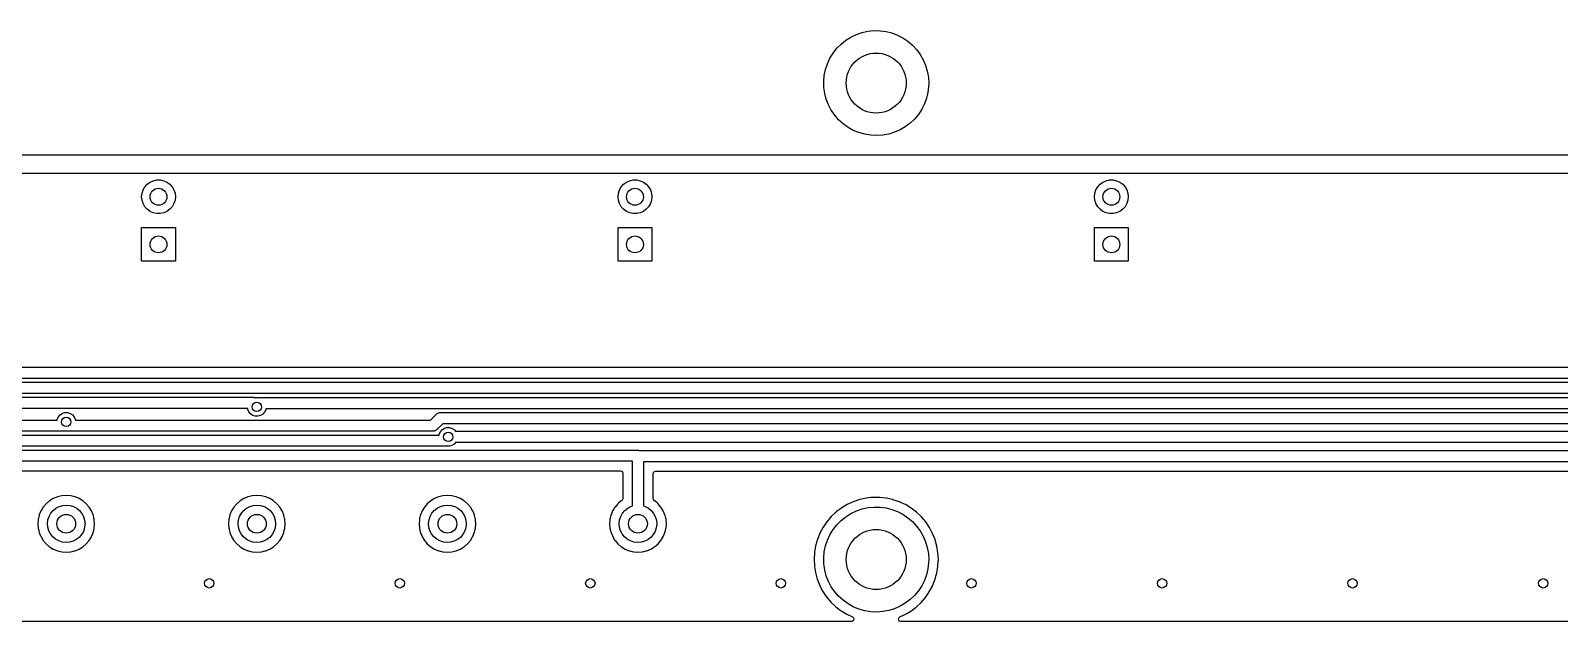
# Model space of a CAD drawing. Extents: x 14 to 417, y -139 to -108.
# Drawn here: x 94.6 to 176.1, y -139.2 to -107.7 of the extents above; entities that cross this region are included whole.
import ezdxf

# ---------------------------------------------------------------- set-up
doc = ezdxf.new("R2010")
doc.units = 0
doc.layers.add('BLACK', color=7, linetype='CONTINUOUS')

msp = doc.modelspace()

# ---------------------------------------------------------------- linework, layer by layer
at = {"layer": 'BLACK', "linetype": 'CONTINUOUS'}
for p, q in [((137.826, -108.409), (138.078, -108.208)), ((138.078, -108.208), (138.351, -108.036)), ((138.351, -108.036), (138.642, -107.898)), ((138.642, -107.898), (138.947, -107.793)), ((138.947, -107.793), (139.262, -107.724)), ((139.262, -107.724), (139.583, -107.692)), ((139.583, -107.692), (139.905, -107.698)), ((139.905, -107.698), (140.225, -107.74)), ((140.225, -107.74), (140.537, -107.818)), ((140.537, -107.818), (140.839, -107.932)), ((140.839, -107.932), (141.125, -108.08)), ((141.125, -108.08), (141.393, -108.26)), ((141.393, -108.26), (141.638, -108.469)), ((137.097, -109.459), (137.232, -109.167)), ((137.232, -109.167), (137.401, -108.892)), ((137.401, -108.892), (137.6, -108.638)), ((137.6, -108.638), (137.826, -108.409)), ((141.638, -108.469), (141.857, -108.705)), ((141.857, -108.705), (142.048, -108.965)), ((142.048, -108.965), (142.208, -109.245)), ((136.93, -110.081), (136.995, -109.765)), ((136.995, -109.765), (137.097, -109.459)), ((142.208, -109.245), (142.334, -109.542)), ((142.334, -109.542), (142.426, -109.851)), ((142.426, -109.851), (142.481, -110.168)), ((136.901, -110.402), (136.93, -110.081)), ((136.91, -110.724), (136.901, -110.402)), ((136.955, -111.043), (136.91, -110.724)), ((142.494, -110.666), (142.456, -110.986)), ((142.481, -110.168), (142.5, -110.49)), ((142.5, -110.49), (142.494, -110.666)), ((137.037, -111.355), (136.955, -111.043)), ((137.154, -111.656), (137.037, -111.355)), ((137.305, -111.94), (137.154, -111.656)), ((142.27, -111.602), (142.125, -111.89)), ((142.38, -111.299), (142.27, -111.602)), ((142.456, -110.986), (142.38, -111.299)), ((137.488, -112.206), (137.305, -111.94)), ((137.699, -112.449), (137.488, -112.206)), ((137.938, -112.666), (137.699, -112.449)), ((141.741, -112.407), (141.507, -112.629)), ((141.948, -112.159), (141.741, -112.407)), ((142.125, -111.89), (141.948, -112.159)), ((138.2, -112.854), (137.938, -112.666)), ((138.481, -113.011), (138.2, -112.854)), ((138.779, -113.134), (138.481, -113.011)), ((139.089, -113.223), (138.779, -113.134)), ((139.407, -113.275), (139.089, -113.223)), ((139.729, -113.29), (139.407, -113.275)), ((140.051, -113.268), (139.729, -113.29)), ((140.368, -113.209), (140.051, -113.268)), ((140.676, -113.114), (140.368, -113.209)), ((140.971, -112.985), (140.676, -113.114)), ((141.249, -112.822), (140.971, -112.985)), ((141.507, -112.629), (141.249, -112.822)), ((34.4971, -114.308), (363.267, -114.308)), ((363.474, -115.308), (34.29, -115.308)), ((100.989, -115.772), (101.161, -115.695)), ((101.161, -115.695), (101.345, -115.656)), ((101.345, -115.656), (101.533, -115.656)), ((101.533, -115.656), (101.717, -115.695)), ((101.717, -115.695), (101.889, -115.772)), ((126.389, -115.772), (126.561, -115.695)), ((126.561, -115.695), (126.745, -115.656)), ((126.745, -115.656), (126.933, -115.656)), ((126.933, -115.656), (127.117, -115.695)), ((127.117, -115.695), (127.289, -115.772)), ((151.789, -115.772), (151.961, -115.695)), ((151.961, -115.695), (152.145, -115.656)), ((152.145, -115.656), (152.333, -115.656)), ((152.333, -115.656), (152.517, -115.695)), ((152.517, -115.695), (152.689, -115.772)), ((100.539, -116.551), (100.559, -116.364)), ((100.559, -116.738), (100.539, -116.551)), ((100.559, -116.364), (100.617, -116.185)), ((100.617, -116.185), (100.711, -116.022)), ((100.711, -116.022), (100.837, -115.882)), ((100.837, -115.882), (100.989, -115.772)), ((101.889, -115.772), (102.041, -115.882)), ((102.041, -115.882), (102.167, -116.022)), ((102.167, -116.022), (102.261, -116.185)), ((102.261, -116.185), (102.319, -116.364)), ((102.319, -116.364), (102.339, -116.551)), ((102.339, -116.551), (102.319, -116.738)), ((125.939, -116.551), (125.959, -116.364)), ((125.959, -116.738), (125.939, -116.551)), ((125.959, -116.364), (126.017, -116.185)), ((126.017, -116.185), (126.111, -116.022)), ((126.111, -116.022), (126.237, -115.882)), ((126.237, -115.882), (126.389, -115.772)), ((127.289, -115.772), (127.441, -115.882)), ((127.441, -115.882), (127.567, -116.022)), ((127.567, -116.022), (127.661, -116.185)), ((127.661, -116.185), (127.719, -116.364)), ((127.719, -116.364), (127.739, -116.551)), ((127.739, -116.551), (127.719, -116.738)), ((151.339, -116.551), (151.359, -116.364)), ((151.359, -116.738), (151.339, -116.551)), ((151.359, -116.364), (151.417, -116.185)), ((151.417, -116.185), (151.511, -116.022)), ((151.511, -116.022), (151.637, -115.882)), ((151.637, -115.882), (151.789, -115.772)), ((152.689, -115.772), (152.841, -115.882)), ((152.841, -115.882), (152.967, -116.022)), ((152.967, -116.022), (153.061, -116.185)), ((153.061, -116.185), (153.119, -116.364)), ((153.119, -116.364), (153.139, -116.551)), ((153.139, -116.551), (153.119, -116.738)), ((100.617, -116.917), (100.559, -116.738)), ((100.711, -117.08), (100.617, -116.917)), ((100.837, -117.22), (100.711, -117.08)), ((100.989, -117.33), (100.837, -117.22)), ((101.161, -117.407), (100.989, -117.33)), ((101.889, -117.33), (101.717, -117.407)), ((102.041, -117.22), (101.889, -117.33)), ((102.167, -117.08), (102.041, -117.22)), ((102.261, -116.917), (102.167, -117.08)), ((102.319, -116.738), (102.261, -116.917)), ((126.017, -116.917), (125.959, -116.738)), ((126.111, -117.08), (126.017, -116.917)), ((126.237, -117.22), (126.111, -117.08)), ((126.389, -117.33), (126.237, -117.22)), ((126.561, -117.407), (126.389, -117.33)), ((127.289, -117.33), (127.117, -117.407)), ((127.441, -117.22), (127.289, -117.33)), ((127.567, -117.08), (127.441, -117.22)), ((127.661, -116.917), (127.567, -117.08)), ((127.719, -116.738), (127.661, -116.917)), ((151.417, -116.917), (151.359, -116.738)), ((151.511, -117.08), (151.417, -116.917)), ((151.637, -117.22), (151.511, -117.08)), ((151.789, -117.33), (151.637, -117.22)), ((151.961, -117.407), (151.789, -117.33)), ((152.689, -117.33), (152.517, -117.407)), ((152.841, -117.22), (152.689, -117.33)), ((152.967, -117.08), (152.841, -117.22)), ((153.061, -116.917), (152.967, -117.08)), ((153.119, -116.738), (153.061, -116.917)), ((101.345, -117.446), (101.161, -117.407)), ((101.533, -117.446), (101.345, -117.446)), ((101.717, -117.407), (101.533, -117.446)), ((126.745, -117.446), (126.561, -117.407)), ((126.933, -117.446), (126.745, -117.446)), ((127.117, -117.407), (126.933, -117.446)), ((152.145, -117.446), (151.961, -117.407)), ((152.333, -117.446), (152.145, -117.446)), ((152.517, -117.407), (152.333, -117.446)), ((100.539, -119.991), (100.539, -118.191)), ((100.539, -118.191), (102.339, -118.191)), ((102.339, -118.191), (102.339, -119.991)), ((125.939, -119.991), (125.939, -118.191)), ((125.939, -118.191), (127.739, -118.191)), ((127.739, -118.191), (127.739, -119.991)), ((151.339, -119.991), (151.339, -118.191)), ((151.339, -118.191), (153.139, -118.191)), ((153.139, -118.191), (153.139, -119.991)), ((102.339, -119.991), (100.539, -119.991)), ((127.739, -119.991), (125.939, -119.991)), ((153.139, -119.991), (151.339, -119.991)), ((213.702, -126.242), (32.0901, -126.242)), ((32.2143, -125.642), (213.826, -125.642)), ((202.33, -127.041), (22.6015, -127.041)), ((22.7258, -126.441), (202.454, -126.441)), ((106.192, -127.841), (20.861, -127.841)), ((20.9853, -127.241), (106.467, -127.241)), ((106.198, -127.889), (106.192, -127.841)), ((106.256, -128.019), (106.198, -127.889)), ((106.467, -127.241), (106.477, -127.242)), ((106.477, -127.242), (106.481, -127.241)), ((106.481, -127.241), (106.489, -127.243)), ((106.489, -127.243), (106.525, -127.247)), ((106.525, -127.247), (106.556, -127.259)), ((106.556, -127.259), (106.586, -127.266)), ((106.586, -127.266), (106.612, -127.259)), ((106.612, -127.259), (106.754, -127.26)), ((106.754, -127.26), (106.791, -127.271)), ((106.791, -127.271), (106.794, -127.27)), ((106.794, -127.27), (106.814, -127.262)), ((106.814, -127.262), (106.847, -127.26)), ((106.847, -127.26), (106.88, -127.254)), ((106.88, -127.254), (200.706, -127.254)), ((107.156, -127.906), (107.095, -128.034)), ((107.165, -127.854), (107.156, -127.906)), ((200.582, -127.854), (107.165, -127.854)), ((19.6581, -128.454), (96.0347, -128.454)), ((96.0347, -128.454), (96.0418, -128.408)), ((96.0418, -128.408), (96.1021, -128.279)), ((96.1021, -128.279), (96.1959, -128.173)), ((96.1959, -128.173), (96.3158, -128.097)), ((96.3158, -128.097), (96.4521, -128.058)), ((96.4521, -128.058), (96.5939, -128.059)), ((96.5939, -128.059), (96.7297, -128.1)), ((96.7297, -128.1), (96.8487, -128.177)), ((96.8487, -128.177), (96.9412, -128.284)), ((96.9412, -128.284), (96.9999, -128.413)), ((96.9999, -128.413), (97.0057, -128.454)), ((97.0057, -128.454), (115.944, -128.454)), ((106.347, -128.127), (106.256, -128.019)), ((106.465, -128.206), (106.347, -128.127)), ((106.6, -128.248), (106.465, -128.206)), ((106.742, -128.25), (106.6, -128.248)), ((106.879, -128.213), (106.742, -128.25)), ((106.999, -128.139), (106.879, -128.213)), ((107.095, -128.034), (106.999, -128.139)), ((115.944, -128.454), (116.256, -128.142)), ((116.256, -128.142), (116.263, -128.135)), ((116.263, -128.135), (116.266, -128.132)), ((116.266, -128.132), (116.273, -128.127)), ((116.273, -128.127), (116.301, -128.105)), ((116.592, -128.654), (116.28, -128.966)), ((116.301, -128.105), (116.331, -128.091)), ((116.331, -128.091), (116.36, -128.074)), ((116.36, -128.074), (116.382, -128.07)), ((116.382, -128.07), (116.402, -128.061)), ((116.402, -128.061), (116.435, -128.06)), ((116.435, -128.06), (116.468, -128.054)), ((116.468, -128.054), (200.223, -128.054)), ((200.099, -128.654), (116.592, -128.654)), ((18.8232, -129.253), (116.396, -129.253)), ((116.068, -129.054), (19.5338, -129.054)), ((116.101, -129.048), (116.068, -129.054)), ((116.134, -129.046), (116.101, -129.048)), ((116.154, -129.038), (116.134, -129.046)), ((116.176, -129.034), (116.154, -129.038)), ((116.204, -129.016), (116.176, -129.034)), ((116.235, -129.003), (116.204, -129.016)), ((116.263, -128.98), (116.235, -129.003)), ((116.269, -128.976), (116.263, -128.98)), ((116.272, -128.972), (116.269, -128.976)), ((116.28, -128.966), (116.272, -128.972)), ((116.396, -129.253), (116.404, -129.207)), ((116.404, -129.207), (116.464, -129.079)), ((116.464, -129.079), (116.558, -128.973)), ((116.558, -128.973), (116.678, -128.897)), ((116.678, -128.897), (116.814, -128.858)), ((116.814, -128.858), (116.956, -128.859)), ((116.956, -128.859), (117.092, -128.899)), ((117.092, -128.899), (117.21, -128.977)), ((117.21, -128.977), (117.277, -129.053)), ((117.277, -129.053), (199.965, -129.053)), ((116.682, -129.853), (18.8112, -129.853)), ((19.5072, -130.053), (126.975, -130.053)), ((116.715, -129.847), (116.682, -129.853)), ((116.748, -129.846), (116.715, -129.847)), ((116.768, -129.837), (116.748, -129.846)), ((116.77, -129.837), (116.768, -129.837)), ((116.802, -129.847), (116.77, -129.837)), ((116.944, -129.849), (116.802, -129.847)), ((117.08, -129.812), (116.944, -129.849)), ((117.201, -129.738), (117.08, -129.812)), ((117.278, -129.653), (117.201, -129.738)), ((199.841, -129.653), (117.278, -129.653)), ((126.975, -130.053), (126.985, -130.054)), ((126.985, -130.054), (126.989, -130.053)), ((126.989, -130.053), (126.997, -130.055)), ((126.997, -130.055), (127.033, -130.059)), ((127.033, -130.059), (127.064, -130.071)), ((127.064, -130.071), (127.095, -130.078)), ((127.095, -130.078), (199.72, -130.078)), ((126.7, -130.653), (19.6315, -130.653)), ((19.8943, -131.161), (126.066, -131.161)), ((126.066, -131.161), (126.134, -131.181)), ((126.134, -131.181), (126.18, -131.235)), ((126.7, -133.036), (126.7, -130.653)), ((199.596, -130.678), (127.3, -130.678)), ((127.3, -130.678), (127.3, -133.036)), ((127.829, -131.245), (127.882, -131.198)), ((127.882, -131.198), (127.934, -131.187)), ((127.934, -131.187), (199.333, -131.187)), ((126.18, -131.235), (126.191, -131.287)), ((126.191, -131.287), (126.191, -132.641)), ((127.808, -131.313), (127.829, -131.245)), ((127.808, -132.641), (127.808, -131.313)), ((95.6306, -132.761), (95.45, -132.915)), ((95.6348, -132.758), (95.6306, -132.761)), ((95.8288, -132.639), (95.6348, -132.758)), ((95.6348, -132.758), (95.6348, -132.758)), ((95.833, -132.637), (95.8288, -132.639)), ((95.8376, -132.635), (95.833, -132.637)), ((96.0478, -132.548), (95.8376, -132.635)), ((95.8376, -132.635), (95.8376, -132.635)), ((96.0524, -132.546), (96.0478, -132.548)), ((96.0478, -132.548), (96.0478, -132.548)), ((96.1326, -132.527), (96.0524, -132.546)), ((96.2785, -132.492), (96.1326, -132.527)), ((96.2833, -132.49), (96.2785, -132.492)), ((96.2785, -132.492), (96.2785, -132.492)), ((96.52, -132.472), (96.2833, -132.49)), ((96.7567, -132.49), (96.52, -132.472)), ((96.7615, -132.492), (96.7567, -132.49)), ((96.9074, -132.527), (96.7615, -132.492)), ((96.7615, -132.492), (96.7615, -132.492)), ((96.9876, -132.546), (96.9074, -132.527)), ((96.9922, -132.548), (96.9876, -132.546)), ((97.2024, -132.635), (96.9922, -132.548)), ((96.9922, -132.548), (96.9922, -132.548)), ((97.207, -132.637), (97.2024, -132.635)), ((97.2024, -132.635), (97.2024, -132.635)), ((97.2112, -132.639), (97.207, -132.637)), ((97.4052, -132.758), (97.2112, -132.639)), ((97.4094, -132.761), (97.4052, -132.758)), ((97.4052, -132.758), (97.4052, -132.758)), ((97.59, -132.915), (97.4094, -132.761)), ((105.791, -132.761), (105.61, -132.915)), ((105.795, -132.758), (105.791, -132.761)), ((105.989, -132.639), (105.795, -132.758)), ((105.795, -132.758), (105.795, -132.758)), ((105.993, -132.637), (105.989, -132.639)), ((105.998, -132.635), (105.993, -132.637)), ((106.208, -132.548), (105.998, -132.635)), ((105.998, -132.635), (105.998, -132.635)), ((106.212, -132.546), (106.208, -132.548)), ((106.208, -132.548), (106.208, -132.548)), ((106.293, -132.527), (106.212, -132.546)), ((106.438, -132.492), (106.293, -132.527)), ((106.443, -132.49), (106.438, -132.492)), ((106.438, -132.492), (106.438, -132.492)), ((106.68, -132.472), (106.443, -132.49)), ((106.917, -132.49), (106.68, -132.472)), ((106.922, -132.492), (106.917, -132.49)), ((107.067, -132.527), (106.922, -132.492)), ((106.922, -132.492), (106.922, -132.492)), ((107.148, -132.546), (107.067, -132.527)), ((107.152, -132.548), (107.148, -132.546)), ((107.362, -132.635), (107.152, -132.548)), ((107.152, -132.548), (107.152, -132.548)), ((107.367, -132.637), (107.362, -132.635)), ((107.362, -132.635), (107.362, -132.635)), ((107.371, -132.639), (107.367, -132.637)), ((107.565, -132.758), (107.371, -132.639)), ((107.569, -132.761), (107.565, -132.758)), ((107.565, -132.758), (107.565, -132.758)), ((107.75, -132.915), (107.569, -132.761)), ((115.951, -132.761), (115.77, -132.915)), ((115.955, -132.758), (115.951, -132.761)), ((116.149, -132.639), (115.955, -132.758)), ((115.955, -132.758), (115.955, -132.758)), ((116.153, -132.637), (116.149, -132.639)), ((116.158, -132.635), (116.153, -132.637)), ((116.368, -132.548), (116.158, -132.635)), ((116.158, -132.635), (116.158, -132.635)), ((116.372, -132.546), (116.368, -132.548)), ((116.368, -132.548), (116.368, -132.548)), ((116.453, -132.527), (116.372, -132.546)), ((116.598, -132.492), (116.453, -132.527)), ((116.603, -132.49), (116.598, -132.492)), ((116.598, -132.492), (116.598, -132.492)), ((116.84, -132.472), (116.603, -132.49)), ((117.077, -132.49), (116.84, -132.472)), ((117.082, -132.492), (117.077, -132.49)), ((117.227, -132.527), (117.082, -132.492)), ((117.082, -132.492), (117.082, -132.492)), ((117.308, -132.546), (117.227, -132.527)), ((117.312, -132.548), (117.308, -132.546)), ((117.522, -132.635), (117.312, -132.548)), ((117.312, -132.548), (117.312, -132.548)), ((117.527, -132.637), (117.522, -132.635)), ((117.522, -132.635), (117.522, -132.635)), ((117.531, -132.639), (117.527, -132.637)), ((117.725, -132.758), (117.531, -132.639)), ((117.729, -132.761), (117.725, -132.758)), ((117.725, -132.758), (117.725, -132.758)), ((117.91, -132.915), (117.729, -132.761)), ((126.107, -132.764), (125.963, -132.887)), ((126.111, -132.761), (126.107, -132.764)), ((126.131, -132.748), (126.111, -132.761)), ((126.171, -132.709), (126.131, -132.748)), ((126.191, -132.641), (126.171, -132.709)), ((127.821, -132.695), (127.808, -132.641)), ((127.869, -132.748), (127.821, -132.695)), ((127.889, -132.761), (127.869, -132.748)), ((127.893, -132.764), (127.889, -132.761)), ((128.037, -132.887), (127.893, -132.764)), ((138.472, -132.813), (138.155, -132.959)), ((138.477, -132.811), (138.472, -132.813)), ((138.48, -132.809), (138.477, -132.811)), ((138.477, -132.811), (138.477, -132.811)), ((138.82, -132.696), (138.48, -132.809)), ((139.17, -132.619), (138.82, -132.696)), ((139.174, -132.619), (139.17, -132.619)), ((139.413, -132.593), (139.174, -132.619)), ((139.174, -132.619), (139.174, -132.619)), ((139.527, -132.581), (139.413, -132.593)), ((139.712, -132.582), (139.527, -132.581)), ((139.882, -132.582), (139.712, -132.582)), ((139.885, -132.582), (139.882, -132.582)), ((139.882, -132.582), (139.882, -132.582)), ((139.888, -132.582), (139.885, -132.582)), ((140.238, -132.621), (139.888, -132.582)), ((139.888, -132.582), (139.888, -132.582)), ((140.241, -132.621), (140.238, -132.621)), ((140.238, -132.621), (140.238, -132.621)), ((140.244, -132.622), (140.241, -132.621)), ((140.393, -132.655), (140.244, -132.622)), ((140.244, -132.622), (140.244, -132.622)), ((140.591, -132.699), (140.393, -132.655)), ((140.594, -132.7), (140.591, -132.699)), ((140.717, -132.741), (140.594, -132.7)), ((140.594, -132.7), (140.594, -132.7)), ((140.93, -132.814), (140.717, -132.741)), ((140.934, -132.815), (140.93, -132.814)), ((140.997, -132.844), (140.934, -132.815)), ((140.934, -132.815), (140.934, -132.815)), ((141.256, -132.964), (140.997, -132.844)), ((95.0741, -133.546), (95.0408, -133.684)), ((95.0809, -133.517), (95.0741, -133.546)), ((95.0828, -133.513), (95.0809, -133.517)), ((95.1699, -133.303), (95.0828, -133.513)), ((95.1718, -133.298), (95.1699, -133.303)), ((95.1699, -133.303), (95.1699, -133.303)), ((95.1743, -133.294), (95.1718, -133.298)), ((95.2932, -133.1), (95.1743, -133.294)), ((95.2958, -133.096), (95.2932, -133.1)), ((95.2932, -133.1), (95.2932, -133.1)), ((95.45, -132.915), (95.2958, -133.096)), ((95.5419, -133.777), (95.6009, -133.591)), ((95.6009, -133.591), (95.6949, -133.42)), ((95.6949, -133.42), (95.8203, -133.271)), ((95.8203, -133.271), (95.9724, -133.148)), ((95.9724, -133.148), (96.1454, -133.058)), ((96.1454, -133.058), (96.3326, -133.003)), ((96.3326, -133.003), (96.527, -132.985)), ((96.527, -132.985), (96.7211, -133.005)), ((96.7211, -133.005), (96.9075, -133.063)), ((96.9075, -133.063), (97.0792, -133.156)), ((97.0792, -133.156), (97.2296, -133.28)), ((97.2296, -133.28), (97.3529, -133.432)), ((97.3529, -133.432), (97.4445, -133.604)), ((97.4445, -133.604), (97.501, -133.791)), ((97.7442, -133.096), (97.59, -132.915)), ((97.7468, -133.1), (97.7442, -133.096)), ((97.8657, -133.294), (97.7468, -133.1)), ((97.7468, -133.1), (97.7468, -133.1)), ((97.8682, -133.298), (97.8657, -133.294)), ((97.8701, -133.303), (97.8682, -133.298)), ((97.9572, -133.513), (97.8701, -133.303)), ((97.8701, -133.303), (97.8701, -133.303)), ((97.9591, -133.517), (97.9572, -133.513)), ((97.9659, -133.546), (97.9591, -133.517)), ((97.9992, -133.684), (97.9659, -133.546)), ((105.234, -133.546), (105.201, -133.684)), ((105.241, -133.517), (105.234, -133.546)), ((105.243, -133.513), (105.241, -133.517)), ((105.33, -133.303), (105.243, -133.513)), ((105.332, -133.298), (105.33, -133.303)), ((105.33, -133.303), (105.33, -133.303)), ((105.334, -133.294), (105.332, -133.298)), ((105.453, -133.1), (105.334, -133.294)), ((105.456, -133.096), (105.453, -133.1)), ((105.453, -133.1), (105.453, -133.1)), ((105.61, -132.915), (105.456, -133.096)), ((105.702, -133.777), (105.761, -133.591)), ((105.761, -133.591), (105.855, -133.42)), ((105.855, -133.42), (105.98, -133.271)), ((105.98, -133.271), (106.132, -133.148)), ((106.132, -133.148), (106.305, -133.058)), ((106.305, -133.058), (106.493, -133.003)), ((106.493, -133.003), (106.687, -132.985)), ((106.687, -132.985), (106.881, -133.005)), ((106.881, -133.005), (107.068, -133.063)), ((107.068, -133.063), (107.239, -133.156)), ((107.239, -133.156), (107.39, -133.28)), ((107.39, -133.28), (107.513, -133.432)), ((107.513, -133.432), (107.605, -133.604)), ((107.605, -133.604), (107.661, -133.791)), ((107.904, -133.096), (107.75, -132.915)), ((107.907, -133.1), (107.904, -133.096)), ((108.026, -133.294), (107.907, -133.1)), ((107.907, -133.1), (107.907, -133.1)), ((108.028, -133.298), (108.026, -133.294)), ((108.03, -133.303), (108.028, -133.298)), ((108.117, -133.513), (108.03, -133.303)), ((108.03, -133.303), (108.03, -133.303)), ((108.119, -133.517), (108.117, -133.513)), ((108.126, -133.546), (108.119, -133.517)), ((108.159, -133.684), (108.126, -133.546)), ((115.394, -133.546), (115.361, -133.684)), ((115.401, -133.517), (115.394, -133.546)), ((115.403, -133.513), (115.401, -133.517)), ((115.49, -133.303), (115.403, -133.513)), ((115.492, -133.298), (115.49, -133.303)), ((115.49, -133.303), (115.49, -133.303)), ((115.494, -133.294), (115.492, -133.298)), ((115.613, -133.1), (115.494, -133.294)), ((115.616, -133.096), (115.613, -133.1)), ((115.613, -133.1), (115.613, -133.1)), ((115.77, -132.915), (115.616, -133.096)), ((115.862, -133.777), (115.921, -133.591)), ((115.921, -133.591), (116.015, -133.42)), ((116.015, -133.42), (116.14, -133.271)), ((116.14, -133.271), (116.292, -133.148)), ((116.292, -133.148), (116.465, -133.058)), ((116.465, -133.058), (116.653, -133.003)), ((116.653, -133.003), (116.847, -132.985)), ((116.847, -132.985), (117.041, -133.005)), ((117.041, -133.005), (117.228, -133.063)), ((117.228, -133.063), (117.399, -133.156)), ((117.399, -133.156), (117.55, -133.28)), ((117.55, -133.28), (117.673, -133.432)), ((117.673, -133.432), (117.765, -133.604)), ((117.765, -133.604), (117.821, -133.791)), ((118.064, -133.096), (117.91, -132.915)), ((118.067, -133.1), (118.064, -133.096)), ((118.186, -133.294), (118.067, -133.1)), ((118.067, -133.1), (118.067, -133.1)), ((118.188, -133.298), (118.186, -133.294)), ((118.19, -133.303), (118.188, -133.298)), ((118.277, -133.513), (118.19, -133.303)), ((118.19, -133.303), (118.19, -133.303)), ((118.279, -133.517), (118.277, -133.513)), ((118.286, -133.546), (118.279, -133.517)), ((118.319, -133.684), (118.286, -133.546)), ((125.554, -133.546), (125.521, -133.684)), ((125.561, -133.517), (125.554, -133.546)), ((125.563, -133.513), (125.561, -133.517)), ((125.65, -133.303), (125.563, -133.513)), ((125.652, -133.298), (125.65, -133.303)), ((125.65, -133.303), (125.65, -133.303)), ((125.654, -133.294), (125.652, -133.298)), ((125.773, -133.1), (125.654, -133.294)), ((125.776, -133.096), (125.773, -133.1)), ((125.773, -133.1), (125.773, -133.1)), ((125.93, -132.915), (125.776, -133.096)), ((125.963, -132.887), (125.93, -132.915)), ((126.022, -133.777), (126.081, -133.591)), ((126.081, -133.591), (126.175, -133.42)), ((126.175, -133.42), (126.3, -133.271)), ((126.3, -133.271), (126.452, -133.148)), ((126.452, -133.148), (126.625, -133.058)), ((126.625, -133.058), (126.7, -133.036)), ((127.3, -133.036), (127.388, -133.063)), ((127.388, -133.063), (127.559, -133.156)), ((127.559, -133.156), (127.71, -133.28)), ((127.71, -133.28), (127.833, -133.432)), ((127.833, -133.432), (127.925, -133.604)), ((127.925, -133.604), (127.981, -133.791)), ((128.07, -132.915), (128.037, -132.887)), ((128.224, -133.096), (128.07, -132.915)), ((128.227, -133.1), (128.224, -133.096)), ((128.346, -133.294), (128.227, -133.1)), ((128.227, -133.1), (128.227, -133.1)), ((128.348, -133.298), (128.346, -133.294)), ((128.35, -133.303), (128.348, -133.298)), ((128.437, -133.513), (128.35, -133.303)), ((128.35, -133.303), (128.35, -133.303)), ((128.439, -133.517), (128.437, -133.513)), ((128.446, -133.546), (128.439, -133.517)), ((128.479, -133.684), (128.446, -133.546)), ((137.301, -133.605), (137.068, -133.878)), ((137.52, -133.398), (137.301, -133.605)), ((137.559, -133.362), (137.52, -133.398)), ((137.561, -133.359), (137.559, -133.362)), ((137.559, -133.362), (137.559, -133.362)), ((137.589, -133.338), (137.561, -133.359)), ((137.844, -133.145), (137.589, -133.338)), ((137.826, -133.809), (138.078, -133.608)), ((137.847, -133.143), (137.844, -133.145)), ((137.844, -133.145), (137.844, -133.145)), ((137.868, -133.131), (137.847, -133.143)), ((138.152, -132.961), (137.868, -133.131)), ((138.078, -133.608), (138.351, -133.436)), ((138.155, -132.959), (138.152, -132.961)), ((138.152, -132.961), (138.152, -132.961)), ((138.351, -133.436), (138.642, -133.298)), ((138.642, -133.298), (138.947, -133.193)), ((138.947, -133.193), (139.262, -133.124)), ((139.262, -133.124), (139.583, -133.092)), ((139.583, -133.092), (139.905, -133.098)), ((139.905, -133.098), (140.225, -133.14)), ((140.225, -133.14), (140.537, -133.218)), ((140.537, -133.218), (140.839, -133.332)), ((140.839, -133.332), (141.125, -133.48)), ((141.125, -133.48), (141.393, -133.66)), ((141.258, -132.966), (141.256, -132.964)), ((141.559, -133.148), (141.258, -132.966)), ((141.258, -132.966), (141.258, -132.966)), ((141.393, -133.66), (141.638, -133.869)), ((141.562, -133.15), (141.559, -133.148)), ((141.559, -133.148), (141.559, -133.148)), ((141.565, -133.152), (141.562, -133.15)), ((141.627, -133.199), (141.565, -133.152)), ((141.565, -133.152), (141.565, -133.152)), ((141.847, -133.367), (141.627, -133.199)), ((142.107, -133.613), (141.847, -133.367)), ((142.339, -133.887), (142.107, -133.613)), ((95.0255, -133.748), (95.0068, -133.985)), ((95.0068, -133.985), (95.0255, -134.222)), ((95.0408, -133.684), (95.0255, -133.748)), ((95.0255, -134.222), (95.0266, -134.227)), ((95.0266, -134.227), (95.0266, -134.227)), ((95.0266, -134.227), (95.0566, -134.351)), ((95.0566, -134.351), (95.0809, -134.453)), ((95.0809, -134.453), (95.0828, -134.457)), ((95.0828, -134.457), (95.0828, -134.457)), ((95.0828, -134.457), (95.1019, -134.503)), ((95.5201, -133.971), (95.5419, -133.777)), ((95.5364, -134.166), (95.5201, -133.971)), ((95.5902, -134.353), (95.5364, -134.166)), ((95.6794, -134.527), (95.5902, -134.353)), ((97.4335, -134.392), (97.3371, -134.561)), ((97.4951, -134.207), (97.4335, -134.392)), ((97.5196, -134.013), (97.4951, -134.207)), ((97.501, -133.791), (97.52, -133.985)), ((97.52, -133.985), (97.5196, -134.013)), ((97.9381, -134.503), (97.9572, -134.457)), ((97.9572, -134.457), (97.9591, -134.453)), ((97.9572, -134.457), (97.9572, -134.457)), ((97.9591, -134.453), (97.9834, -134.351)), ((97.9834, -134.351), (98.0134, -134.227)), ((98.0145, -133.748), (97.9992, -133.684)), ((98.0134, -134.227), (98.0145, -134.222)), ((98.0134, -134.227), (98.0134, -134.227)), ((98.0332, -133.985), (98.0145, -133.748)), ((98.0145, -134.222), (98.0332, -133.985)), ((105.185, -133.748), (105.167, -133.985)), ((105.167, -133.985), (105.185, -134.222)), ((105.201, -133.684), (105.185, -133.748)), ((105.185, -134.222), (105.187, -134.227)), ((105.187, -134.227), (105.187, -134.227)), ((105.187, -134.227), (105.217, -134.351)), ((105.217, -134.351), (105.241, -134.453)), ((105.241, -134.453), (105.243, -134.457)), ((105.243, -134.457), (105.243, -134.457)), ((105.243, -134.457), (105.262, -134.503)), ((105.68, -133.971), (105.702, -133.777)), ((105.696, -134.166), (105.68, -133.971)), ((105.75, -134.353), (105.696, -134.166)), ((105.839, -134.527), (105.75, -134.353)), ((107.594, -134.392), (107.497, -134.561)), ((107.655, -134.207), (107.594, -134.392)), ((107.68, -134.013), (107.655, -134.207)), ((107.661, -133.791), (107.68, -133.985)), ((107.68, -133.985), (107.68, -134.013)), ((108.098, -134.503), (108.117, -134.457)), ((108.117, -134.457), (108.119, -134.453)), ((108.117, -134.457), (108.117, -134.457)), ((108.119, -134.453), (108.143, -134.351)), ((108.143, -134.351), (108.173, -134.227)), ((108.175, -133.748), (108.159, -133.684)), ((108.173, -134.227), (108.175, -134.222)), ((108.173, -134.227), (108.173, -134.227)), ((108.193, -133.985), (108.175, -133.748)), ((108.175, -134.222), (108.193, -133.985)), ((115.345, -133.748), (115.327, -133.985)), ((115.327, -133.985), (115.345, -134.222)), ((115.361, -133.684), (115.345, -133.748)), ((115.345, -134.222), (115.347, -134.227)), ((115.347, -134.227), (115.347, -134.227)), ((115.347, -134.227), (115.377, -134.351)), ((115.377, -134.351), (115.401, -134.453)), ((115.401, -134.453), (115.403, -134.457)), ((115.403, -134.457), (115.403, -134.457)), ((115.403, -134.457), (115.422, -134.503)), ((115.84, -133.971), (115.862, -133.777)), ((115.856, -134.166), (115.84, -133.971)), ((115.91, -134.353), (115.856, -134.166)), ((115.999, -134.527), (115.91, -134.353)), ((117.754, -134.392), (117.657, -134.561)), ((117.815, -134.207), (117.754, -134.392)), ((117.84, -134.013), (117.815, -134.207)), ((117.821, -133.791), (117.84, -133.985)), ((117.84, -133.985), (117.84, -134.013)), ((118.258, -134.503), (118.277, -134.457)), ((118.277, -134.457), (118.279, -134.453)), ((118.277, -134.457), (118.277, -134.457)), ((118.279, -134.453), (118.303, -134.351)), ((118.303, -134.351), (118.333, -134.227)), ((118.335, -133.748), (118.319, -133.684)), ((118.333, -134.227), (118.335, -134.222)), ((118.333, -134.227), (118.333, -134.227)), ((118.353, -133.985), (118.335, -133.748)), ((118.335, -134.222), (118.353, -133.985)), ((125.505, -133.748), (125.487, -133.985)), ((125.487, -133.985), (125.505, -134.222)), ((125.521, -133.684), (125.505, -133.748)), ((125.505, -134.222), (125.507, -134.227)), ((125.507, -134.227), (125.507, -134.227)), ((125.507, -134.227), (125.537, -134.351)), ((125.537, -134.351), (125.561, -134.453)), ((125.561, -134.453), (125.563, -134.457)), ((125.563, -134.457), (125.563, -134.457)), ((125.563, -134.457), (125.582, -134.503)), ((126, -133.971), (126.022, -133.777)), ((126.016, -134.166), (126, -133.971)), ((126.07, -134.353), (126.016, -134.166)), ((126.159, -134.527), (126.07, -134.353)), ((127.914, -134.392), (127.817, -134.561)), ((127.975, -134.207), (127.914, -134.392)), ((128, -134.013), (127.975, -134.207)), ((127.981, -133.791), (128, -133.985)), ((128, -133.985), (128, -134.013)), ((128.418, -134.503), (128.437, -134.457)), ((128.437, -134.457), (128.439, -134.453)), ((128.437, -134.457), (128.437, -134.457)), ((128.439, -134.453), (128.463, -134.351)), ((128.463, -134.351), (128.493, -134.227)), ((128.495, -133.748), (128.479, -133.684)), ((128.493, -134.227), (128.495, -134.222)), ((128.493, -134.227), (128.493, -134.227)), ((128.513, -133.985), (128.495, -133.748)), ((128.495, -134.222), (128.513, -133.985)), ((136.866, -134.174), (136.697, -134.49)), ((136.998, -133.98), (136.866, -134.174)), ((137.066, -133.88), (136.998, -133.98)), ((137.068, -133.878), (137.066, -133.88)), ((137.066, -133.88), (137.066, -133.88)), ((137.232, -134.567), (137.401, -134.292)), ((137.401, -134.292), (137.6, -134.038)), ((137.6, -134.038), (137.826, -133.809)), ((141.638, -133.869), (141.857, -134.105)), ((141.857, -134.105), (142.048, -134.365)), ((142.048, -134.365), (142.208, -134.645)), ((142.54, -134.183), (142.339, -133.887)), ((142.542, -134.187), (142.54, -134.183)), ((142.635, -134.362), (142.542, -134.187)), ((142.542, -134.187), (142.542, -134.187)), ((142.708, -134.5), (142.635, -134.362)), ((95.1019, -134.503), (95.1718, -134.672)), ((95.1718, -134.672), (95.1743, -134.676)), ((95.1743, -134.676), (95.2932, -134.87)), ((95.2932, -134.87), (95.2932, -134.87)), ((95.2932, -134.87), (95.2958, -134.874)), ((95.2958, -134.874), (95.45, -135.055)), ((95.45, -135.055), (95.6306, -135.209)), ((95.6306, -135.209), (95.6348, -135.212)), ((95.6348, -135.212), (95.6348, -135.212)), ((95.6348, -135.212), (95.8288, -135.331)), ((95.8007, -134.68), (95.6794, -134.527)), ((95.9493, -134.806), (95.8007, -134.68)), ((96.1197, -134.901), (95.9493, -134.806)), ((96.3053, -134.962), (96.1197, -134.901)), ((96.4991, -134.985), (96.3053, -134.962)), ((96.6936, -134.97), (96.4991, -134.985)), ((96.8816, -134.917), (96.6936, -134.97)), ((97.0558, -134.829), (96.8816, -134.917)), ((97.2096, -134.709), (97.0558, -134.829)), ((97.3371, -134.561), (97.2096, -134.709)), ((97.2112, -135.331), (97.4052, -135.212)), ((97.4052, -135.212), (97.4094, -135.209)), ((97.4052, -135.212), (97.4052, -135.212)), ((97.4094, -135.209), (97.59, -135.055)), ((97.59, -135.055), (97.7442, -134.874)), ((97.7442, -134.874), (97.7468, -134.87)), ((97.7468, -134.87), (97.8657, -134.676)), ((97.7468, -134.87), (97.7468, -134.87)), ((97.8657, -134.676), (97.8682, -134.672)), ((97.8682, -134.672), (97.9381, -134.503)), ((105.262, -134.503), (105.332, -134.672)), ((105.332, -134.672), (105.334, -134.676)), ((105.334, -134.676), (105.453, -134.87)), ((105.453, -134.87), (105.453, -134.87)), ((105.453, -134.87), (105.456, -134.874)), ((105.456, -134.874), (105.61, -135.055)), ((105.61, -135.055), (105.791, -135.209)), ((105.791, -135.209), (105.795, -135.212)), ((105.795, -135.212), (105.795, -135.212)), ((105.795, -135.212), (105.989, -135.331)), ((105.961, -134.68), (105.839, -134.527)), ((106.109, -134.806), (105.961, -134.68)), ((106.28, -134.901), (106.109, -134.806)), ((106.465, -134.962), (106.28, -134.901)), ((106.659, -134.985), (106.465, -134.962)), ((106.854, -134.97), (106.659, -134.985)), ((107.042, -134.917), (106.854, -134.97)), ((107.216, -134.829), (107.042, -134.917)), ((107.37, -134.709), (107.216, -134.829)), ((107.497, -134.561), (107.37, -134.709)), ((107.371, -135.331), (107.565, -135.212)), ((107.565, -135.212), (107.569, -135.209)), ((107.565, -135.212), (107.565, -135.212)), ((107.569, -135.209), (107.75, -135.055)), ((107.75, -135.055), (107.904, -134.874)), ((107.904, -134.874), (107.907, -134.87)), ((107.907, -134.87), (108.026, -134.676)), ((107.907, -134.87), (107.907, -134.87)), ((108.026, -134.676), (108.028, -134.672)), ((108.028, -134.672), (108.098, -134.503)), ((115.422, -134.503), (115.492, -134.672)), ((115.492, -134.672), (115.494, -134.676)), ((115.494, -134.676), (115.613, -134.87)), ((115.613, -134.87), (115.613, -134.87)), ((115.613, -134.87), (115.616, -134.874)), ((115.616, -134.874), (115.77, -135.055)), ((115.77, -135.055), (115.951, -135.209)), ((115.951, -135.209), (115.955, -135.212)), ((115.955, -135.212), (115.955, -135.212)), ((115.955, -135.212), (116.149, -135.331)), ((116.121, -134.68), (115.999, -134.527)), ((116.269, -134.806), (116.121, -134.68)), ((116.44, -134.901), (116.269, -134.806)), ((116.625, -134.962), (116.44, -134.901)), ((116.819, -134.985), (116.625, -134.962)), ((117.014, -134.97), (116.819, -134.985)), ((117.202, -134.917), (117.014, -134.97)), ((117.376, -134.829), (117.202, -134.917)), ((117.53, -134.709), (117.376, -134.829)), ((117.657, -134.561), (117.53, -134.709)), ((117.531, -135.331), (117.725, -135.212)), ((117.725, -135.212), (117.729, -135.209)), ((117.725, -135.212), (117.725, -135.212)), ((117.729, -135.209), (117.91, -135.055)), ((117.91, -135.055), (118.064, -134.874)), ((118.064, -134.874), (118.067, -134.87)), ((118.067, -134.87), (118.186, -134.676)), ((118.067, -134.87), (118.067, -134.87)), ((118.186, -134.676), (118.188, -134.672)), ((118.188, -134.672), (118.258, -134.503)), ((125.582, -134.503), (125.652, -134.672)), ((125.652, -134.672), (125.654, -134.676)), ((125.654, -134.676), (125.773, -134.87)), ((125.773, -134.87), (125.773, -134.87)), ((125.773, -134.87), (125.776, -134.874)), ((125.776, -134.874), (125.93, -135.055)), ((125.93, -135.055), (126.111, -135.209)), ((126.111, -135.209), (126.115, -135.212)), ((126.115, -135.212), (126.115, -135.212)), ((126.115, -135.212), (126.309, -135.331)), ((126.281, -134.68), (126.159, -134.527)), ((126.429, -134.806), (126.281, -134.68)), ((126.6, -134.901), (126.429, -134.806)), ((126.785, -134.962), (126.6, -134.901)), ((126.979, -134.985), (126.785, -134.962)), ((127.174, -134.97), (126.979, -134.985)), ((127.362, -134.917), (127.174, -134.97)), ((127.536, -134.829), (127.362, -134.917)), ((127.69, -134.709), (127.536, -134.829)), ((127.817, -134.561), (127.69, -134.709)), ((127.691, -135.331), (127.885, -135.212)), ((127.885, -135.212), (127.889, -135.209)), ((127.885, -135.212), (127.885, -135.212)), ((127.889, -135.209), (128.07, -135.055)), ((128.07, -135.055), (128.224, -134.874)), ((128.224, -134.874), (128.227, -134.87)), ((128.227, -134.87), (128.346, -134.676)), ((128.227, -134.87), (128.227, -134.87)), ((128.346, -134.676), (128.348, -134.672)), ((128.348, -134.672), (128.418, -134.503)), ((136.466, -135.171), (136.414, -135.48)), ((136.497, -135.058), (136.466, -135.167)), ((136.466, -135.167), (136.466, -135.171)), ((136.466, -135.171), (136.466, -135.171)), ((136.562, -134.825), (136.497, -135.058)), ((136.563, -134.822), (136.562, -134.825)), ((136.562, -134.825), (136.562, -134.825)), ((136.697, -134.49), (136.563, -134.822)), ((136.93, -135.481), (136.995, -135.165)), ((136.995, -135.165), (137.097, -134.859)), ((137.097, -134.859), (137.232, -134.567)), ((142.208, -134.645), (142.334, -134.942)), ((142.334, -134.942), (142.426, -135.251)), ((142.426, -135.251), (142.481, -135.568)), ((142.709, -134.503), (142.708, -134.5)), ((142.837, -134.825), (142.709, -134.503)), ((142.84, -134.833), (142.837, -134.825)), ((142.936, -135.179), (142.84, -134.833)), ((142.994, -135.532), (142.936, -135.179)), ((95.8288, -135.331), (95.833, -135.333)), ((95.833, -135.333), (95.8376, -135.335)), ((95.8376, -135.335), (95.8376, -135.335)), ((95.8376, -135.335), (96.0478, -135.422)), ((96.0478, -135.422), (96.0524, -135.424)), ((96.0524, -135.424), (96.0781, -135.43)), ((96.0781, -135.43), (96.2785, -135.478)), ((96.2785, -135.478), (96.2785, -135.478)), ((96.2785, -135.478), (96.2833, -135.48)), ((96.2833, -135.48), (96.52, -135.498)), ((96.52, -135.498), (96.7567, -135.48)), ((96.7567, -135.48), (96.7615, -135.478)), ((96.7615, -135.478), (96.9619, -135.43)), ((96.7615, -135.478), (96.7615, -135.478)), ((96.9619, -135.43), (96.9876, -135.424)), ((96.9876, -135.424), (96.9922, -135.422)), ((96.9922, -135.422), (97.2024, -135.335)), ((97.2024, -135.335), (97.207, -135.333)), ((97.2024, -135.335), (97.2024, -135.335)), ((97.207, -135.333), (97.2112, -135.331)), ((105.989, -135.331), (105.993, -135.333)), ((105.993, -135.333), (105.998, -135.335)), ((105.998, -135.335), (105.998, -135.335)), ((105.998, -135.335), (106.208, -135.422)), ((106.208, -135.422), (106.212, -135.424)), ((106.212, -135.424), (106.238, -135.43)), ((106.238, -135.43), (106.438, -135.478)), ((106.438, -135.478), (106.438, -135.478)), ((106.438, -135.478), (106.443, -135.48)), ((106.443, -135.48), (106.68, -135.498)), ((106.68, -135.498), (106.917, -135.48)), ((106.917, -135.48), (106.922, -135.478)), ((106.922, -135.478), (107.122, -135.43)), ((106.922, -135.478), (106.922, -135.478)), ((107.122, -135.43), (107.148, -135.424)), ((107.148, -135.424), (107.152, -135.422)), ((107.152, -135.422), (107.362, -135.335)), ((107.362, -135.335), (107.367, -135.333)), ((107.362, -135.335), (107.362, -135.335)), ((107.367, -135.333), (107.371, -135.331)), ((116.149, -135.331), (116.153, -135.333)), ((116.153, -135.333), (116.158, -135.335)), ((116.158, -135.335), (116.158, -135.335)), ((116.158, -135.335), (116.368, -135.422)), ((116.368, -135.422), (116.372, -135.424)), ((116.372, -135.424), (116.398, -135.43)), ((116.398, -135.43), (116.598, -135.478)), ((116.598, -135.478), (116.598, -135.478)), ((116.598, -135.478), (116.603, -135.48)), ((116.603, -135.48), (116.84, -135.498)), ((116.84, -135.498), (117.077, -135.48)), ((117.077, -135.48), (117.082, -135.478)), ((117.082, -135.478), (117.282, -135.43)), ((117.082, -135.478), (117.082, -135.478)), ((117.282, -135.43), (117.308, -135.424)), ((117.308, -135.424), (117.312, -135.422)), ((117.312, -135.422), (117.522, -135.335)), ((117.522, -135.335), (117.527, -135.333)), ((117.522, -135.335), (117.522, -135.335)), ((117.527, -135.333), (117.531, -135.331)), ((126.309, -135.331), (126.313, -135.333)), ((126.313, -135.333), (126.318, -135.335)), ((126.318, -135.335), (126.318, -135.335)), ((126.318, -135.335), (126.528, -135.422)), ((126.528, -135.422), (126.532, -135.424)), ((126.532, -135.424), (126.558, -135.43)), ((126.558, -135.43), (126.758, -135.478)), ((126.758, -135.478), (126.758, -135.478)), ((126.758, -135.478), (126.763, -135.48)), ((126.763, -135.48), (127, -135.498)), ((127, -135.498), (127.237, -135.48)), ((127.237, -135.48), (127.242, -135.478)), ((127.242, -135.478), (127.442, -135.43)), ((127.242, -135.478), (127.242, -135.478)), ((127.442, -135.43), (127.468, -135.424)), ((127.468, -135.424), (127.472, -135.422)), ((127.472, -135.422), (127.682, -135.335)), ((127.682, -135.335), (127.687, -135.333)), ((127.682, -135.335), (127.682, -135.335)), ((127.687, -135.333), (127.691, -135.331)), ((136.407, -135.521), (136.387, -135.878)), ((136.387, -135.878), (136.405, -136.236)), ((136.414, -135.48), (136.407, -135.521)), ((136.901, -135.802), (136.93, -135.481)), ((136.91, -136.124), (136.901, -135.802)), ((142.494, -136.066), (142.456, -136.386)), ((142.481, -135.568), (142.5, -135.89)), ((142.5, -135.89), (142.494, -136.066)), ((143.013, -135.89), (142.994, -135.532)), ((142.994, -136.236), (143.011, -135.956)), ((143.011, -135.956), (143.013, -135.913)), ((143.013, -135.913), (143.013, -135.89)), ((136.405, -136.236), (136.405, -136.24)), ((136.405, -136.24), (136.405, -136.24)), ((136.405, -136.24), (136.41, -136.271)), ((136.41, -136.271), (136.461, -136.59)), ((136.461, -136.59), (136.556, -136.936)), ((136.955, -136.443), (136.91, -136.124)), ((137.037, -136.755), (136.955, -136.443)), ((137.154, -137.056), (137.037, -136.755)), ((142.38, -136.699), (142.27, -137.002)), ((142.456, -136.386), (142.38, -136.699)), ((142.837, -136.953), (142.888, -136.777)), ((142.888, -136.777), (142.931, -136.624)), ((142.931, -136.624), (142.991, -136.271)), ((142.991, -136.271), (142.994, -136.236)), ((136.556, -136.936), (136.687, -137.269)), ((136.687, -137.269), (136.715, -137.322)), ((136.715, -137.322), (136.843, -137.565)), ((136.843, -137.565), (136.854, -137.587)), ((136.854, -137.587), (136.856, -137.589)), ((136.856, -137.589), (136.856, -137.589)), ((136.856, -137.589), (137.04, -137.863)), ((137.305, -137.34), (137.154, -137.056)), ((137.488, -137.606), (137.305, -137.34)), ((137.699, -137.849), (137.488, -137.606)), ((141.948, -137.559), (141.741, -137.807)), ((142.125, -137.29), (141.948, -137.559)), ((142.27, -137.002), (142.125, -137.29)), ((142.432, -137.757), (142.526, -137.619)), ((142.526, -137.619), (142.528, -137.616)), ((142.526, -137.619), (142.526, -137.619)), ((142.528, -137.616), (142.53, -137.613)), ((142.53, -137.613), (142.696, -137.304)), ((142.53, -137.613), (142.53, -137.613)), ((142.696, -137.304), (142.698, -137.301)), ((142.698, -137.301), (142.833, -136.969)), ((142.833, -136.969), (142.837, -136.953)), ((137.04, -137.863), (137.054, -137.884)), ((137.054, -137.884), (137.285, -138.158)), ((137.285, -138.158), (137.544, -138.406)), ((137.544, -138.406), (137.828, -138.624)), ((137.938, -138.066), (137.699, -137.849)), ((138.2, -138.254), (137.938, -138.066)), ((138.481, -138.411), (138.2, -138.254)), ((138.779, -138.534), (138.481, -138.411)), ((139.089, -138.623), (138.779, -138.534)), ((140.676, -138.514), (140.368, -138.609)), ((140.971, -138.385), (140.676, -138.514)), ((141.249, -138.222), (140.971, -138.385)), ((141.507, -138.029), (141.249, -138.222)), ((141.741, -137.807), (141.507, -138.029)), ((141.543, -138.643), (141.83, -138.428)), ((141.83, -138.428), (142.091, -138.183)), ((142.091, -138.183), (142.325, -137.912)), ((142.325, -137.912), (142.432, -137.757)), ((138.383, -139.191), (90.2141, -139.191)), ((137.828, -138.624), (137.86, -138.643)), ((137.86, -138.643), (138.131, -138.808)), ((138.131, -138.808), (138.131, -138.808)), ((138.131, -138.808), (138.134, -138.81)), ((138.134, -138.81), (138.137, -138.812)), ((138.137, -138.812), (138.137, -138.812)), ((138.137, -138.812), (138.436, -138.951)), ((138.434, -139.181), (138.383, -139.191)), ((138.488, -139.135), (138.434, -139.181)), ((138.436, -138.951), (138.489, -138.998)), ((138.509, -139.067), (138.488, -139.135)), ((138.489, -138.998), (138.509, -139.067)), ((139.407, -138.675), (139.089, -138.623)), ((139.729, -138.69), (139.407, -138.675)), ((140.051, -138.668), (139.729, -138.69)), ((140.368, -138.609), (140.051, -138.668)), ((140.889, -139.048), (140.919, -138.983)), ((140.899, -139.118), (140.889, -139.048)), ((140.946, -139.171), (140.899, -139.118)), ((140.919, -138.983), (140.962, -138.951)), ((141.014, -139.191), (140.946, -139.171)), ((140.962, -138.951), (141.232, -138.828)), ((189.183, -139.191), (141.014, -139.191)), ((141.232, -138.828), (141.235, -138.826)), ((141.235, -138.826), (141.329, -138.771)), ((141.329, -138.771), (141.54, -138.645)), ((141.54, -138.645), (141.543, -138.643)), ((141.54, -138.645), (141.54, -138.645))]:
    msp.add_line(p, q, dxfattribs=at)
at = {"layer": 'BLACK'}
for centre, radius in [((139.7, -110.49), 1.6), ((101.439, -116.551), 0.45), ((126.839, -116.551), 0.45), ((152.239, -116.551), 0.45), ((101.439, -119.091), 0.45), ((126.839, -119.091), 0.45), ((152.239, -119.091), 0.45), ((106.68, -127.754), 0.25), ((96.52, -128.554), 0.25), ((116.882, -129.353), 0.25), ((96.52, -133.985), 0.5), ((106.68, -133.985), 0.5), ((116.84, -133.985), 0.5), ((127, -133.985), 0.5), ((139.7, -135.89), 1.6), ((104.14, -137.16), 0.25), ((114.3, -137.16), 0.25), ((124.46, -137.16), 0.25), ((134.62, -137.16), 0.25), ((144.78, -137.16), 0.25), ((154.94, -137.16), 0.25), ((165.1, -137.16), 0.25), ((175.26, -137.16), 0.25)]:
    msp.add_circle(centre, radius, dxfattribs=at)

doc.saveas('drawing.dxf')
